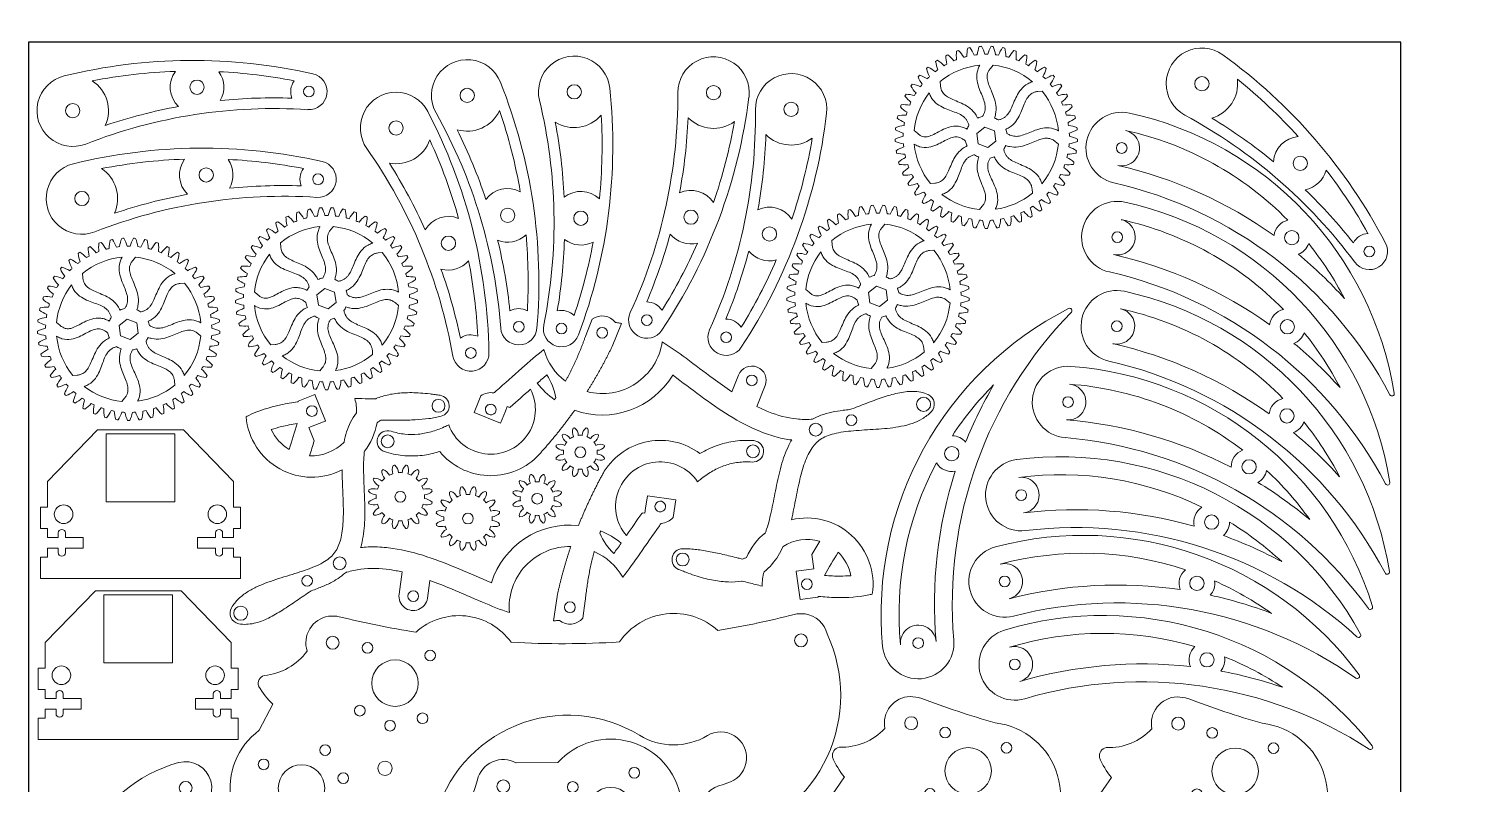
# Model space of a CAD drawing. Header units: inches. Extents: x -3 to 400, y -29 to 388.
# Drawn here: x 0 to 400.1, y 176.4 to 387.8 of the extents above; entities that cross this region are included whole.
import ezdxf

# ---------------------------------------------------------------- set-up
doc = ezdxf.new("R2010")
doc.units = ezdxf.units.IN
doc.header["$MEASUREMENT"] = 0

# ---------------------------------------------------------------- blocks, each defined once
blk = doc.blocks.new('central_locomotion_plate')
at = {"color": 7, "linetype": 'Continuous', "lineweight": 15}
for p, q in [((228.68, 144.38), (229.62, 142.26)), ((281.8, 24.57), (282.74, 22.44))]:
    blk.add_line(p, q, dxfattribs=at)
for centre, radius in [((222.37, 140.32), 1.8), ((196.07, 112.82), 2), ((227.01, 103.73), 3), ((187.46, 101.78), 1.8), ((239.26, 76.12), 3), ((251.5, 48.5), 3), ((223.5, 20.5), 1.8), ((275.5, 20.5), 1.8)]:
    blk.add_circle(centre, radius, dxfattribs=at)
for centre, radius, start, end in [((222.37, 140.32), 24, 143.9975, 209.2759), ((204.54, 152.63), 2.39, 41.37, 131.37), ((221.04, 162.28), 16.78, 208.7425, 257.3671), ((222.37, 140.32), 20, 162.0553, 263.9975), ((205.25, 145.86), 2, 46.1104, 162.0553), ((221.04, 162.28), 20.78, 226.1104, 253.5417), ((222.37, 140.32), 7.5, 32.8223, 131.8243), ((222.37, 140.32), 7.5, 164.263, 226.8698), ((222.37, 140.32), 7.5, 9.8367, 15.0024), ((487.87, 186.35), 261.96, 189.8367, 194.6414), ((204.6, 121.34), 18.5, 359.8823, 46.8698), ((176.65, 131.83), 25, 321.2181, 352.5449), ((176.65, 131.83), 29, 321.3327, 344.6896), ((222.37, 140.32), 24, 222.2948, 252.8196), ((227.01, 103.73), 18, 102.5493, 111.9504), ((227.01, 103.73), 18, 329.4515, 65.6965), ((196.07, 112.82), 3.34, 88.8083, 182.4415), ((227.01, 103.73), 18, 130.6514, 181.1473), ((227.01, 103.73), 14, 99.9155, 175.2771), ((213.72, 115.88), 11, 266.6292, 8.6133), ((176.65, 131.83), 25, 295.6279, 310.0318), ((196.07, 112.82), 3.34, 255.9601, 15.2898), ((244.17, 109.17), 11, 146.5348, 248.6133), ((227.01, 103.73), 14, 339.9155, 55.2325), ((187.46, 101.78), 7.5, 90, 279.4517), ((176.65, 131.83), 29, 302.8253, 309.9172), ((187.46, 101.78), 7.5, 48.7796, 49.1287), ((204.6, 121.34), 18.5, 228.7796, 283.8143), ((204.6, 121.34), 18.5, 297.2146, 297.2807), ((223.14, 86.15), 11, 26.5348, 128.6133), ((195, 56.49), 38.41, 308.373, 99.4517), ((227.01, 103.73), 14, 219.9155, 295.2325), ((487.87, 186.35), 261.96, 200.5066, 207.3181), ((251.5, 48.5), 18, 342.1282, 78.3733), ((251.5, 48.5), 14, 112.5923, 187.9092), ((235.87, 57.43), 11, 279.2115, 21.29), ((267.05, 57.57), 11, 159.2115, 261.29), ((251.5, 48.5), 14, 352.5923, 67.9092), ((251.58, 30.5), 11, 39.2115, 141.1956), ((487.87, 186.35), 261.96, 213.1834, 217.9881), ((251.5, 48.5), 14, 232.5477, 307.9092), ((249.5, 20.07), 18.5, 110.544, 110.6102), ((249.5, 20.07), 18.5, 124.0104, 179.0451), ((251.5, 48.5), 18, 226.6775, 277.1734), ((275.5, 20.5), 20, 143.8272, 245.7695), ((251.5, 48.5), 18, 295.8743, 305.2754), ((249.5, 20.07), 18.5, 0.9549, 47.9425), ((275.5, 20.5), 24, 155.0051, 185.53), ((223.5, 20.5), 7.5, 128.373, 317.8247), ((275.5, 20.5), 7.5, 32.8223, 37.9881), ((238.5, -7.69), 29, 63.1351, 104.9994), ((223.5, 20.5), 7.5, 358.696, 359.0451), ((275.5, 20.5), 7.5, 180.9549, 243.5618), ((275.5, 20.5), 7.5, 276.0005, 15.0024), ((238.5, -7.69), 25, 55.2798, 112.1968), ((275.5, 20.5), 24, 198.5488, 263.8272), ((290.88, 4.77), 20.78, 154.283, 181.7144), ((290.88, 4.77), 16.78, 150.4576, 199.0822), ((268.11, 4.09), 2, 245.7695, 1.7144), ((272.65, -0.99), 2.39, 276.4547, 6.4547)]:
    blk.add_arc(centre, radius, start, end, dxfattribs=at)
blk = doc.blocks.new('panel_A')
at = {"color": 7, "linetype": 'Continuous', "lineweight": 15}
for p, q in [((191.71, 149.3), (199.9, 148.73)), ((228.68, 144.38), (229.62, 142.26)), ((175.24, 113.07), (179.98, 102.37)), ((268.69, 42.9), (274.88, 33.84)), ((281.8, 24.57), (282.74, 22.44))]:
    blk.add_line(p, q, dxfattribs=at)
for centre, radius in [((183.46, 144.38), 1.5), ((222.37, 140.32), 1.8), ((181.65, 132.01), 6.5), ((169.29, 133.82), 1.5), ((224.96, 130.81), 1.5), ((194.02, 130.21), 1.5), ((208.02, 125.73), 1.5), ((219.03, 119.8), 6.5), ((179.85, 119.64), 1.5), ((188.86, 122.42), 1.5), ((207.55, 116.31), 1.5), ((196.07, 112.82), 2), ((230.04, 113.88), 1.5), ((213.1, 108.8), 1.5), ((187.46, 101.78), 1.8), ((223.5, 20.5), 1.8), ((275.5, 20.5), 1.8)]:
    blk.add_circle(centre, radius, dxfattribs=at)
for centre, radius, start, end in [((222.37, 140.32), 24, 143.9975, 159.4847), ((204.54, 152.63), 2.39, 41.37, 131.37), ((221.04, 162.28), 16.78, 208.7425, 257.3671), ((181.65, 132.01), 20, 59.816, 251.2931), ((222.37, 140.32), 7.5, 32.8223, 131.8243), ((222.37, 140.32), 7.5, 9.8367, 15.0024), ((487.87, 186.35), 261.96, 189.8367, 194.6414), ((227.01, 103.73), 18, 329.4515, 65.6965), ((187.46, 101.78), 7.5, 175.4958, 279.4517), ((195, 56.49), 38.41, 352.2317, 99.4517), ((487.87, 186.35), 261.96, 200.5066, 207.1355), ((251.28, 48.82), 18.39, 341.2234, 79.1244), ((251.28, 48.82), 18.39, 172.2317, 234.5657), ((236.42, 27.94), 7.24, 226.1445, 54.5657), ((487.87, 186.35), 261.96, 215.6042, 217.9881), ((223.5, 20.5), 7.33, 38.995, 218.995), ((249.5, 41.55), 26.12, 218.995, 226.1445), ((275.5, 20.5), 7.5, 32.8223, 37.9881), ((275.5, 20.5), 7.5, 307.6707, 15.0024), ((249.5, 41.55), 40.79, 218.995, 318.5744)]:
    blk.add_arc(centre, radius, start, end, dxfattribs=at)
blk = doc.blocks.new('PANEL_')
at = {"color": 7, "linetype": 'Continuous', "lineweight": 15}
for p, q in [((33.86, -18.69), (29.29, -20.71)), ((29.29, -20.71), (32.54, -28.01)), ((35.79, -26.58), (32.54, -28.01)), ((37.1, -26), (35.8, -26.58)), ((37.1, -26), (37.4, -26.68)), ((71.17, -25.11), (66.65, -27.12)), ((76.15, -31.66), (69.84, -34.45)), ((84.97, -66.93), (89.57, -64.89)), ((87.09, -74.74), (92.82, -72.2)), ((62.74, -115.44), (58.05, -121.84)), ((66.81, -118.34), (62.84, -115.45)), ((69.15, -115.12), (66.81, -118.34)), ((62.1, -124.81), (58.06, -121.86))]:
    blk.add_line(p, q, dxfattribs=at)
for centre, radius in [((6.33, -9.61), 1.8), ((70.5, -29.78), 1.5), ((91.19, -68.55), 1.5), ((42.37, -90.89), 1.8), ((94.37, -90.89), 1.8), ((103.35, -95.97), 1.5), ((120.91, -106.9), 1.97), ((62.43, -120.1), 1.5)]:
    blk.add_circle(centre, radius, dxfattribs=at)
for centre, radius, start, end in [((6.33, -9.61), 3, 27.7557, 207.7557), ((33.19, -23.36), 12.5, 155.7448, 342.7795), ((33.19, -23.36), 4.72, 35.0153, 81.8894), ((33.19, -23.36), 18.5, 175.2264, 270), ((33.19, -23.36), 1.5, 76.9534, 40.0652), ((13.87, -54.89), 38.41, 57.8014, 59.2172), ((70.5, -29.78), 17, 151.7514, 188.5377), ((70.5, -29.78), 23, 173.4843, 190.2044), ((33.19, -23.36), 18.5, 325.98, 347.4136), ((70.5, -29.78), 4.72, 353.3281, 81.907), ((70.5, -29.78), 23, 206.114, 284.7683), ((70.5, -29.78), 17, 211.2821, 307.2073), ((91.19, -68.55), 4, 293.9124, 113.9124), ((42.37, -90.89), 3, 46.6242, 203.0481), ((62.43, -120.1), 18.5, 84.6401, 111.9138), ((62.43, -120.1), 12.5, 29.1653, 78.1136), ((62.43, -120.1), 18.5, 307.0518, 59.3266), ((120.91, -106.9), 3, 271.6417, 21.3973), ((62.43, -120.1), 12.5, 119.6402, 138.2309), ((62.43, -120.1), 4.67, 84.993, 86.2607), ((62.43, -120.1), 12.5, 326.5923, 1.3905), ((62.43, -120.1), 4.72, 201.6169, 201.907), ((62.43, -120.1), 4.72, 265.9178, 269.0912)]:
    blk.add_arc(centre, radius, start, end, dxfattribs=at)
for points, knots in [([(14.76, -21.82), (14.52, -21.69), (12.87, -20.82), (9.96, -18.92), (7.02, -16.03), (5, -13.31), (4.09, -11.78), (3.68, -11)], [0.950472, 0.950472, 0.950472, 0.950472, 0.953125, 0.96875, 0.984375, 0.9921875, 1, 1, 1, 1]), ([(21.8, -18.22), (21.34, -18.08), (19.62, -17.49), (16.84, -16.25), (13.73, -14.2), (11.53, -12.04), (10, -9.99), (9.3, -8.81), (8.99, -8.21)], [0.93205057, 0.93205057, 0.93205057, 0.93205057, 0.9375, 0.953125, 0.96875, 0.984375, 0.9921875, 1, 1, 1, 1]), ([(55.53, -21.74), (52.91, -21.46), (47.07, -21.1), (40.79, -20.88), (37.34, -20.67), (37.06, -20.65)], [0.81695333, 0.81695333, 0.81695333, 0.81695333, 0.84375, 0.875, 0.87783165, 0.87783165, 0.87783165, 0.87783165]), ([(45.13, -27.06), (42.65, -26.95), (40.06, -26.84), (37.45, -26.69), (37.4, -26.68)], [0.85058334, 0.85058334, 0.85058334, 0.85058334, 0.875, 0.87548776, 0.87548776, 0.87548776, 0.87548776]), ([(76.15, -31.66), (75.94, -31.36), (75.63, -30.91), (75.3, -30.48), (75.19, -30.33)], [0.730244352, 0.730244352, 0.730244352, 0.730244352, 0.734375, 0.736434833, 0.736434833, 0.736434833, 0.736434833]), ([(84.97, -66.93), (84.53, -64.86), (83.59, -59.66), (82.43, -51.58), (81.39, -45.89), (80.78, -43.32)], [0.60352439, 0.60352439, 0.60352439, 0.60352439, 0.625, 0.65625, 0.68399629, 0.68399629, 0.68399629, 0.68399629]), ([(87.52, -88.26), (86.65, -87.17), (84.93, -84.66), (82.07, -79.06), (79.6, -71.23), (77.8, -61.54), (76.88, -55.17), (76.38, -52.1), (76.37, -52.02)], [0.5336897, 0.5336897, 0.5336897, 0.5336897, 0.546875, 0.5625, 0.59375, 0.625, 0.65625, 0.6570793, 0.6570793, 0.6570793, 0.6570793]), ([(95.73, -88.13), (95.64, -88.05), (94.49, -87.1), (91.6, -84.15), (88.96, -79.66), (87.49, -75.88), (87.09, -74.74)], [0.51418535, 0.51418535, 0.51418535, 0.51418535, 0.515625, 0.53125, 0.5625, 0.57544343, 0.57544343, 0.57544343, 0.57544343]), ([(44.43, -88.71), (44.85, -89.1), (45.64, -89.91), (47.2, -91.71), (49.11, -94.25), (51.4, -97.68), (53.17, -100.49), (54.17, -102.1), (54.37, -102.44)], [0, 0, 0, 0, 0.0078125, 0.015625, 0.03125, 0.046875, 0.0625, 0.06656009, 0.06656009, 0.06656009, 0.06656009]), ([(87.52, -88.26), (86.99, -88.41), (84.51, -89.19), (80.3, -91.3), (75.01, -94.8), (69.9, -98.38), (66.33, -100.6), (64.47, -101.53), (64.16, -101.68)], [0.4207779, 0.4207779, 0.4207779, 0.4207779, 0.4375, 0.5, 0.5625, 0.625, 0.6875, 0.7003738, 0.7003738, 0.7003738, 0.7003738]), ([(105.12, -93.54), (104.63, -93.15), (103.28, -92.09), (101.01, -90.49), (98.4, -89.04), (96.57, -88.36), (95.73, -88.13)], [0.2317151, 0.2317151, 0.2317151, 0.2317151, 0.25, 0.28125, 0.3125, 0.3379029, 0.3379029, 0.3379029, 0.3379029]), ([(50.02, -106.81), (49.99, -106.78), (48.98, -106.09), (47.08, -104.45), (44.89, -101.77), (43.21, -99.21), (41.98, -97.08), (40.98, -95.1), (40.2, -93.41), (39.8, -92.51), (39.61, -92.06)], [0.8740558, 0.8740558, 0.8740558, 0.8740558, 0.875, 0.90625, 0.9375, 0.953125, 0.96875, 0.984375, 0.9921875, 1, 1, 1, 1]), ([(120.99, -109.9), (120.45, -109.91), (119.36, -109.86), (117.28, -109.47), (114.84, -108.55), (112.13, -106.99), (108.7, -104.52), (104.64, -100.98), (100.74, -97.64), (97.78, -95.56), (95.68, -94.41), (93.79, -93.76), (91.42, -93.51), (88.05, -94.16), (83.41, -96.45), (78.45, -99.71), (74.56, -102.44), (72.33, -103.89), (71.87, -104.19)], [0, 0, 0, 0, 0.015625, 0.03125, 0.0625, 0.09375, 0.125, 0.1875, 0.25, 0.28125, 0.3125, 0.34375, 0.375, 0.4375, 0.5, 0.5625, 0.625, 0.6414439, 0.6414439, 0.6414439, 0.6414439]), ([(123.7, -105.8), (123.44, -105.13), (122.74, -103.84), (121.36, -102.21), (119.2, -100.34), (116.07, -98.44), (111.84, -96.46), (108.1, -94.87), (105.87, -93.88), (105.12, -93.54)], [0.39866859, 0.39866859, 0.39866859, 0.39866859, 0.40625, 0.4140625, 0.421875, 0.4375, 0.453125, 0.46875, 0.47665121, 0.47665121, 0.47665121, 0.47665121]), ([(55.53, -102.94), (55.41, -102.9), (55.03, -102.76), (54.64, -102.58), (54.37, -102.44)], [0.83730624, 0.83730624, 0.83730624, 0.83730624, 0.84375, 0.85762536, 0.85762536, 0.85762536, 0.85762536]), ([(50.02, -106.81), (50.36, -107.36), (51.37, -109), (52.41, -110.67), (53.11, -111.78)], [0.07143261, 0.07143261, 0.07143261, 0.07143261, 0.078125, 0.09074428, 0.09074428, 0.09074428, 0.09074428]), ([(65.01, -107.87), (64.09, -108.24), (61.29, -109.19), (58.28, -109.5), (56.25, -109.24)], [0.719838, 0.719838, 0.719838, 0.719838, 0.75, 0.81071711, 0.81071711, 0.81071711, 0.81071711]), ([(67.63, -121.76), (68.12, -122.33), (69.12, -123.44), (70.86, -125.22), (72.12, -126.36), (72.87, -126.99)], [0.14463033, 0.14463033, 0.14463033, 0.14463033, 0.15244283, 0.16025533, 0.17124494, 0.17124494, 0.17124494, 0.17124494]), ([(62.36, -124.82), (63.39, -126.06), (66.67, -129.72), (70.5, -132.98), (73.4, -134.76), (73.58, -134.87)], [0.14105803, 0.14105803, 0.14105803, 0.14105803, 0.15625, 0.1875, 0.1895221, 0.1895221, 0.1895221, 0.1895221])]:
    blk.add_open_spline(points, degree=3, knots=knots, dxfattribs=at)
for points, degree in [([(35.8, -26.58), (35.79, -26.58), (35.79, -26.58), (35.79, -26.58)], 3), ([(51.25, -27.39), (50.07, -27.3), (48.87, -27.24), (47.65, -27.17)], 3), ([(66.65, -27.12), (60.33, -30.28), (53.69, -32.31)], 2), ([(48.53, -33.71), (48.2, -33.78), (47.87, -33.86)], 2), ([(69.84, -34.45), (62.99, -36.94), (55.97, -38.61)], 2), ([(49.85, -39.91), (41.63, -41.43), (33.19, -41.86)], 2), ([(73.35, -114.01), (71.95, -114.38), (70.55, -114.75), (69.15, -115.12)], 3), ([(74.93, -119.8), (72.49, -120.44), (70.06, -121.09), (67.63, -121.76)], 3)]:
    blk.add_open_spline(points, degree=degree, dxfattribs=at)
blk = doc.blocks.new('gearbox')
at = {"color": 7, "linetype": 'Continuous', "lineweight": 15}
for p, q in [((191.71, 149.3), (199.9, 148.73)), ((228.68, 144.38), (229.62, 142.26)), ((175.24, 113.07), (179.98, 102.37))]:
    blk.add_line(p, q, dxfattribs=at)
for centre, radius in [((183.46, 144.38), 1.5), ((222.37, 140.32), 1.8), ((181.65, 132.01), 6.5), ((169.29, 133.82), 1.5), ((224.96, 130.81), 1.5), ((194.02, 130.21), 1.5), ((208.02, 125.73), 1.5), ((219.03, 119.8), 6.5), ((179.85, 119.64), 1.5), ((188.86, 122.42), 1.5), ((207.55, 116.31), 1.5), ((196.07, 112.82), 2), ((230.04, 113.88), 1.5), ((213.1, 108.8), 1.5), ((187.46, 101.78), 1.8)]:
    blk.add_circle(centre, radius, dxfattribs=at)
for centre, radius, start, end in [((222.37, 140.32), 24, 143.9975, 159.4847), ((204.54, 152.63), 2.39, 41.37, 131.37), ((221.04, 162.28), 16.78, 208.7425, 257.3671), ((181.65, 132.01), 20, 59.816, 251.2931), ((222.37, 140.32), 7.5, 32.8223, 131.8243), ((222.37, 140.32), 7.5, 9.8367, 15.0024), ((487.87, 186.35), 261.96, 189.8367, 194.6414), ((215.7, 111.69), 20.54, 249.4392, 24.3021), ((187.46, 101.78), 7.5, 175.4958, 279.4517), ((195, 56.49), 38.41, 69.4392, 99.4517)]:
    blk.add_arc(centre, radius, start, end, dxfattribs=at)
blk = doc.blocks.new('large_gear')
at = {"color": 7, "linetype": 'Continuous', "lineweight": 15}
for p, q in [((1.13, 19.26), (1.91, 20.16)), ((-12.82, 14.42), (-12.9, 15.61)), ((14.42, 12.82), (15.61, 12.9)), ((-19.26, 1.13), (-20.16, 1.91)), ((-2.69, 1.04), (-0.45, 2.85)), ((-2.25, -1.81), (-2.69, 1.04)), ((-0.45, 2.85), (2.25, 1.81)), ((2.25, 1.81), (2.69, -1.04)), ((0.45, -2.85), (-2.25, -1.81)), ((2.69, -1.04), (0.45, -2.85)), ((19.26, -1.13), (20.16, -1.91)), ((-14.42, -12.82), (-15.61, -12.9)), ((12.82, -14.42), (12.9, -15.61)), ((-1.13, -19.26), (-1.91, -20.16))]:
    blk.add_line(p, q, dxfattribs=at)
for centre, radius, start, end in [((1.4, 22.98), 9.8, 173.4401, 187.4411), ((0, 0), 25.5, 107.6565, 109.0782), ((-14.87, 17.58), 9.8, 29.2936, 43.2946), ((4.33, 22.61), 9.8, 166.0932, 180.0942), ((0, 0), 25.5, 100.3096, 101.7312), ((-12.5, 19.34), 9.8, 21.9466, 35.9476), ((7.18, 21.87), 9.8, 158.7462, 172.7472), ((0, 0), 25.5, 92.9626, 94.3843), ((-9.92, 20.77), 9.8, 14.5997, 28.6007), ((9.92, 20.77), 9.8, 151.3993, 165.4003), ((0, 0), 25.5, 85.6157, 87.0374), ((-7.18, 21.87), 9.8, 7.2528, 21.2538), ((12.5, 19.34), 9.8, 144.0524, 158.0534), ((0, 0), 25.5, 78.2688, 79.6904), ((-4.33, 22.61), 9.8, 359.9058, 13.9068), ((14.87, 17.58), 9.8, 136.7054, 150.7064), ((0, 0), 25.5, 70.9218, 72.3435), ((-1.4, 22.98), 9.8, 352.5589, 6.5599), ((0, 0), 25.5, 122.3504, 123.7721), ((-4.47, 22.58), 9.8, 188.134, 202.135), ((-18.84, 13.23), 9.8, 43.9875, 57.9885), ((0, 0), 20.25, 95.1994, 129.5823), ((0, 0), 23.25, 118.3069, 120.4687), ((0, 0), 25.5, 115.0035, 116.4251), ((-1.55, 22.97), 9.8, 180.787, 194.788), ((-16.99, 15.53), 9.8, 36.6405, 50.6415), ((0, 0), 23.25, 110.9599, 113.1217), ((0, 0), 23.25, 103.613, 105.7748), ((0, 0), 23.25, 96.266, 98.4278), ((0, 0), 23.25, 88.9191, 91.0809), ((0, 0), 20.25, 50.1994, 84.5823), ((0, 0), 23.25, 81.5722, 83.734), ((0, 0), 23.25, 74.2252, 76.387), ((0, 0), 23.25, 66.8783, 69.0401), ((16.99, 15.53), 9.8, 129.3585, 143.3595), ((0, 0), 25.5, 63.5749, 64.9965), ((1.55, 22.97), 9.8, 345.212, 359.213), ((0, 0), 23.25, 59.5313, 61.6931), ((18.84, 13.23), 9.8, 122.0115, 136.0125), ((4.47, 22.58), 9.8, 337.865, 351.866), ((0, 0), 25.5, 56.2279, 57.6496), ((0, 0), 25.5, 137.0443, 138.4659), ((-10.06, 20.71), 9.8, 202.8279, 216.8289), ((-21.58, 8.02), 9.8, 58.6813, 72.6823), ((0, 0), 25.5, 129.6973, 131.119), ((-7.32, 21.83), 9.8, 195.4809, 209.4819), ((0, 0), 23.25, 133.0007, 135.1625), ((-20.38, 10.71), 9.8, 51.3344, 65.3354), ((0, 0), 23.25, 125.6538, 127.8156), ((0, 0), 23.25, 52.1844, 54.3462), ((20.38, 10.71), 9.8, 114.6646, 128.6656), ((7.32, 21.83), 9.8, 330.5181, 344.5191), ((0, 0), 23.25, 44.8375, 46.9993), ((0, 0), 25.5, 48.881, 50.3027), ((21.58, 8.02), 9.8, 107.3177, 121.3187), ((10.06, 20.71), 9.8, 323.1711, 337.1721), ((0, 0), 25.5, 41.5341, 42.9557), ((0, 0), 25.5, 151.7381, 153.1598), ((-22.91, 2.28), 9.8, 73.3752, 87.3762), ((0, 0), 25.5, 144.3912, 145.8129), ((-12.62, 19.25), 9.8, 210.1748, 224.1758), ((-22.43, 5.2), 9.8, 66.0283, 80.0293), ((0, 0), 20.25, 142.1635, 174.5823), ((0, 0), 23.25, 147.6946, 149.8564), ((0, 0), 23.25, 140.3477, 142.5095), ((0, 0), 20.25, 5.1994, 39.5823), ((0, 0), 23.25, 37.4905, 39.6523), ((22.43, 5.2), 9.8, 99.9707, 113.9717), ((12.62, 19.25), 9.8, 315.8242, 329.8252), ((0, 0), 23.25, 30.1436, 32.3054), ((22.91, 2.28), 9.8, 92.6238, 106.6248), ((0, 0), 25.5, 34.1871, 35.6088), ((0, 0), 25.5, 26.8402, 28.2619), ((0, 0), 25.5, 159.0851, 160.5068), ((-17.09, 15.42), 9.8, 224.8687, 238.8697), ((-23.01, -0.66), 9.8, 80.7222, 94.7232), ((-14.98, 17.48), 9.8, 217.5217, 231.5227), ((0, 0), 23.25, 155.0415, 157.2034), ((14.98, 17.48), 9.8, 308.4773, 322.4783), ((0, 0), 23.25, 22.7966, 24.9585), ((23.01, -0.66), 9.8, 85.2768, 99.2778), ((17.09, 15.42), 9.8, 301.1303, 315.1313), ((0, 0), 25.5, 19.4932, 20.9149), ((0, 0), 25.5, 166.432, 167.8537), ((-18.92, 13.11), 9.8, 232.2156, 246.2166), ((-22.74, -3.6), 9.8, 88.0691, 102.0701), ((0, 0), 23.25, 169.7354, 171.8972), ((0, 0), 23.25, 162.3885, 164.5503), ((0, 0), 5.89, 100.6167, 114.2201), ((0, 0), 5.89, 55.6167, 67.255), ((0, 0), 23.25, 15.4497, 17.6115), ((22.74, -3.6), 9.8, 77.9299, 91.9309), ((18.92, 13.11), 9.8, 293.7834, 307.7844), ((0, 0), 23.25, 8.1028, 10.2646), ((0, 0), 25.5, 12.1463, 13.568), ((-21.08, -9.25), 9.8, 102.763, 116.764), ((0, 0), 25.5, 173.779, 175.2006), ((-20.45, 10.58), 9.8, 239.5626, 253.5636), ((-22.09, -6.48), 9.8, 95.416, 109.417), ((0, 0), 23.25, 177.0824, 179.2442), ((0, 0), 5.89, 145.6646, 156.8934), ((0, 0), 5.89, 10.6167, 22.255), ((22.09, -6.48), 9.8, 70.583, 84.584), ((20.45, 10.58), 9.8, 286.4364, 300.4374), ((0, 0), 23.25, 0.7558, 2.9176), ((21.08, -9.25), 9.8, 63.236, 77.237), ((0, 0), 25.5, 4.7994, 6.221), ((0, 0), 25.5, 181.1259, 182.5476), ((-21.63, 7.88), 9.8, 246.9095, 260.9105), ((-19.73, -11.87), 9.8, 110.1099, 124.1109), ((0, 0), 25.5, 188.4728, 189.8945), ((0, 0), 23.25, 184.4293, 186.5911), ((0, 0), 20.25, 185.4812, 219.5823), ((0, 0), 5.89, 190.476, 204.2201), ((0, 0), 5.89, 325.6167, 337.255), ((0, 0), 20.25, 320.1994, 354.5823), ((0, 0), 23.25, 353.4089, 355.5707), ((19.73, -11.87), 9.8, 55.8891, 69.8901), ((21.63, 7.88), 9.8, 279.0895, 293.0905), ((0, 0), 25.5, 350.1055, 351.5272), ((0, 0), 25.5, 357.4524, 358.8741), ((-22.46, 5.05), 9.8, 254.2564, 268.2574), ((-18.05, -14.3), 9.8, 117.4569, 131.4579), ((0, 0), 25.5, 195.8198, 197.2414), ((-22.92, 2.14), 9.8, 261.6034, 275.6044), ((0, 0), 23.25, 191.7762, 193.938), ((0, 0), 23.25, 199.1232, 201.285), ((0, 0), 5.89, 235.6646, 249.2201), ((0, 0), 5.89, 280.6646, 292.255), ((0, 0), 23.25, 338.715, 340.8768), ((22.92, 2.14), 9.8, 264.3956, 278.3966), ((0, 0), 23.25, 346.062, 348.2238), ((18.05, -14.3), 9.8, 48.5421, 62.5431), ((22.46, 5.05), 9.8, 271.7426, 285.7436), ((0, 0), 25.5, 342.7586, 344.1802), ((-16.07, -16.49), 9.8, 124.8038, 138.8048), ((0, 0), 25.5, 203.1667, 204.5884), ((-23.01, -0.81), 9.8, 268.9503, 282.9513), ((-13.83, -18.41), 9.8, 132.1507, 146.1517), ((0, 0), 23.25, 206.4701, 208.6319), ((0, 0), 23.25, 331.3681, 333.5299), ((13.83, -18.41), 9.8, 33.8483, 47.8493), ((23.01, -0.81), 9.8, 257.0487, 271.0497), ((16.07, -16.49), 9.8, 41.1952, 55.1962), ((0, 0), 25.5, 335.4116, 336.8333), ((0, 0), 25.5, 210.5137, 211.9353), ((-22.72, -3.75), 9.8, 276.2973, 290.2982), ((-11.36, -20.02), 9.8, 139.4977, 153.4987), ((0, 0), 25.5, 217.8606, 219.2823), ((-22.05, -6.62), 9.8, 283.6442, 297.6452), ((0, 0), 23.25, 213.8171, 215.9789), ((-8.71, -21.31), 9.8, 146.8446, 160.8456), ((0, 0), 23.25, 221.164, 223.3258), ((0, 0), 20.25, 232.1635, 264.5823), ((0, 0), 20.25, 277.1635, 309.5823), ((0, 0), 23.25, 316.6742, 318.836), ((8.71, -21.31), 9.8, 19.1544, 33.1554), ((22.05, -6.62), 9.8, 242.3548, 256.3558), ((0, 0), 23.25, 324.0211, 326.1829), ((11.36, -20.02), 9.8, 26.5013, 40.5023), ((22.72, -3.75), 9.8, 249.7018, 263.7027), ((0, 0), 25.5, 320.7177, 322.1394), ((0, 0), 25.5, 328.0647, 329.4863), ((0, 0), 25.5, 225.2075, 226.6292), ((-21.02, -9.39), 9.8, 290.9911, 304.9921), ((-5.91, -22.25), 9.8, 154.1915, 168.1925), ((0, 0), 23.25, 228.5109, 230.6727), ((-19.65, -12), 9.8, 298.3381, 312.3391), ((0, 0), 23.25, 235.8579, 238.0197), ((-3.02, -22.82), 9.8, 161.5385, 175.5395), ((0, 0), 23.25, 301.9803, 304.1421), ((3.02, -22.82), 9.8, 4.4605, 18.4615), ((19.65, -12), 9.8, 227.6609, 241.6619), ((0, 0), 23.25, 309.3273, 311.4891), ((5.91, -22.25), 9.8, 11.8075, 25.8085), ((21.02, -9.39), 9.8, 235.0079, 249.0089), ((0, 0), 25.5, 313.3708, 314.7925), ((0, 0), 25.5, 232.5545, 233.9761), ((0, 0), 25.5, 239.9014, 241.3231), ((-17.95, -14.41), 9.8, 305.685, 319.686), ((0, 0), 23.25, 243.2048, 245.3666), ((-0.07, -23.02), 9.8, 168.8854, 182.8864), ((0, 0), 25.5, 247.2484, 248.67), ((-15.96, -16.59), 9.8, 313.0319, 327.0329), ((0, 0), 23.25, 250.5518, 252.7136), ((2.87, -22.84), 9.8, 176.2324, 190.2334), ((-13.71, -18.49), 9.8, 320.3789, 334.3799), ((0, 0), 23.25, 257.8987, 260.0605), ((5.77, -22.29), 9.8, 183.5793, 197.5803), ((-11.23, -20.1), 9.8, 327.7258, 341.7268), ((0, 0), 23.25, 265.2456, 267.4074), ((8.57, -21.37), 9.8, 190.9262, 204.9272), ((-8.57, -21.37), 9.8, 335.0728, 349.0738), ((0, 0), 23.25, 272.5926, 274.7544), ((11.23, -20.1), 9.8, 198.2732, 212.2742), ((-5.77, -22.29), 9.8, 342.4197, 356.4207), ((0, 0), 23.25, 279.9395, 282.1013), ((13.71, -18.49), 9.8, 205.6201, 219.6211), ((-2.87, -22.84), 9.8, 349.7666, 3.7676), ((0, 0), 23.25, 287.2864, 289.4482), ((15.96, -16.59), 9.8, 212.9671, 226.9681), ((0, 0), 25.5, 291.33, 292.7516), ((0, 0), 23.25, 294.6334, 296.7952), ((0.07, -23.02), 9.8, 357.1136, 11.1146), ((17.95, -14.41), 9.8, 220.314, 234.315), ((0, 0), 25.5, 298.6769, 300.0986), ((0, 0), 25.5, 306.0239, 307.4455), ((0, 0), 25.5, 254.5953, 256.017), ((0, 0), 25.5, 261.9422, 263.3639), ((0, 0), 25.5, 269.2892, 270.7108), ((0, 0), 25.5, 276.6361, 278.0578), ((0, 0), 25.5, 283.983, 285.4047)]:
    blk.add_arc(centre, radius, start, end, dxfattribs=at)
for points, knots in [([(-1.84, 20.17), (-1.84, 20.16), (-1.87, 20.1), (-2.1, 19.66), (-2.61, 18.37), (-2.74, 16.31), (-2.18, 14.11), (-1.37, 12.16), (-0.64, 10.38), (-0.3, 9.04), (-0.26, 8.05), (-0.36, 7.32), (-0.57, 6.69), (-0.84, 6.18), (-1, 5.91), (-1.08, 5.79)], [0.0585654, 0.0585654, 0.0585654, 0.0585654, 0.0596772, 0.0674897, 0.125, 0.25, 0.375, 0.5, 0.625, 0.75, 0.8125, 0.875, 0.9375, 0.96875, 0.9951864, 0.9951864, 0.9951864, 0.9951864]), ([(1.13, 19.26), (1.03, 19.13), (0.84, 18.85), (0.55, 18.36), (0.33, 17.77), (0.22, 17.11), (0.24, 16.2), (0.57, 14.93), (1.32, 13.18), (2.17, 11.23), (2.8, 9.02), (2.78, 6.99), (2.41, 5.77), (2.28, 5.43)], [0, 0, 0, 0, 0.03125, 0.0625, 0.125, 0.1875, 0.25, 0.375, 0.5, 0.625, 0.75, 0.875, 0.9234079, 0.9234079, 0.9234079, 0.9234079]), ([(-15.99, 12.42), (-15.97, 12.37), (-15.81, 11.91), (-15.2, 10.66), (-13.76, 9.18), (-11.76, 8.12), (-9.77, 7.4), (-7.96, 6.75), (-6.73, 6.09), (-5.98, 5.46), (-5.51, 4.89), (-5.19, 4.31), (-4.98, 3.77), (-4.9, 3.46), (-4.86, 3.32)], [0.0598223, 0.0598223, 0.0598223, 0.0598223, 0.0674897, 0.125, 0.25, 0.375, 0.5, 0.625, 0.75, 0.8125, 0.875, 0.9375, 0.96875, 0.9953947, 0.9953947, 0.9953947, 0.9953947]), ([(-12.82, 14.42), (-12.8, 14.26), (-12.75, 13.92), (-12.6, 13.37), (-12.36, 12.79), (-11.98, 12.24), (-11.33, 11.6), (-10.21, 10.91), (-8.46, 10.18), (-6.49, 9.37), (-4.5, 8.22), (-3.12, 6.77), (-2.55, 5.67), (-2.42, 5.37)], [0, 0, 0, 0, 0.03125, 0.0625, 0.125, 0.1875, 0.25, 0.375, 0.5, 0.625, 0.75, 0.875, 0.9190257, 0.9190257, 0.9190257, 0.9190257]), ([(12.96, 15.56), (12.95, 15.55), (12.89, 15.54), (12.41, 15.39), (11.14, 14.84), (9.59, 13.47), (8.44, 11.52), (7.63, 9.57), (6.89, 7.79), (6.18, 6.6), (5.51, 5.88), (4.92, 5.43), (4.32, 5.14), (3.78, 4.96), (3.47, 4.89), (3.32, 4.86)], [0.0585654, 0.0585654, 0.0585654, 0.0585654, 0.0596772, 0.0674897, 0.125, 0.25, 0.375, 0.5, 0.625, 0.75, 0.8125, 0.875, 0.9375, 0.96875, 0.9951864, 0.9951864, 0.9951864, 0.9951864]), ([(14.42, 12.82), (14.26, 12.8), (13.92, 12.74), (13.37, 12.59), (12.8, 12.33), (12.26, 11.94), (11.63, 11.29), (10.96, 10.16), (10.25, 8.39), (9.47, 6.41), (8.36, 4.4), (6.9, 2.98), (5.78, 2.38), (5.45, 2.23)], [0, 0, 0, 0, 0.03125, 0.0625, 0.125, 0.1875, 0.25, 0.375, 0.5, 0.625, 0.75, 0.875, 0.9234079, 0.9234079, 0.9234079, 0.9234079]), ([(-20.16, -1.93), (-20.09, -1.97), (-19.6, -2.27), (-18.22, -2.88), (-16.01, -2.94), (-13.83, -2.13), (-11.97, -1.1), (-10.28, -0.22), (-9.05, 0.13), (-8.16, 0.13), (-7.46, -0.02), (-6.8, -0.33), (-6.23, -0.71), (-5.92, -0.96), (-5.79, -1.07)], [0.0532567, 0.0532567, 0.0532567, 0.0532567, 0.0625, 0.125, 0.25, 0.375, 0.5, 0.625, 0.75, 0.8125, 0.875, 0.9375, 0.96875, 0.9955113, 0.9955113, 0.9955113, 0.9955113]), ([(-19.26, 1.13), (-19.13, 1.01), (-18.84, 0.78), (-18.33, 0.46), (-17.77, 0.22), (-17.18, 0.12), (-16.36, 0.16), (-15.16, 0.57), (-13.46, 1.5), (-11.52, 2.53), (-9.59, 3.13), (-7.83, 3.14), (-6.56, 2.86), (-5.76, 2.5), (-5.41, 2.31)], [0, 0, 0, 0, 0.03125, 0.0625, 0.125, 0.1875, 0.25, 0.375, 0.5, 0.625, 0.75, 0.8125, 0.875, 0.9225327, 0.9225327, 0.9225327, 0.9225327]), ([(20.17, 1.84), (20.16, 1.84), (20.1, 1.87), (19.66, 2.1), (18.37, 2.61), (16.31, 2.74), (14.11, 2.18), (12.16, 1.37), (10.38, 0.64), (9.04, 0.3), (8.05, 0.26), (7.32, 0.36), (6.69, 0.57), (6.18, 0.84), (5.91, 1), (5.79, 1.08)], [0.0585654, 0.0585654, 0.0585654, 0.0585654, 0.0596772, 0.0674897, 0.125, 0.25, 0.375, 0.5, 0.625, 0.75, 0.8125, 0.875, 0.9375, 0.96875, 0.9951864, 0.9951864, 0.9951864, 0.9951864]), ([(-14.42, -12.82), (-14.26, -12.8), (-13.92, -12.75), (-13.37, -12.6), (-12.79, -12.36), (-12.24, -11.98), (-11.6, -11.33), (-10.91, -10.21), (-10.18, -8.46), (-9.37, -6.49), (-8.22, -4.5), (-6.77, -3.12), (-5.67, -2.55), (-5.37, -2.42)], [0, 0, 0, 0, 0.03125, 0.0625, 0.125, 0.1875, 0.25, 0.375, 0.5, 0.625, 0.75, 0.875, 0.9190257, 0.9190257, 0.9190257, 0.9190257]), ([(15.56, -12.96), (15.55, -12.95), (15.54, -12.89), (15.39, -12.41), (14.84, -11.14), (13.47, -9.59), (11.52, -8.44), (9.57, -7.63), (7.79, -6.89), (6.6, -6.18), (5.88, -5.51), (5.43, -4.92), (5.14, -4.32), (4.96, -3.78), (4.89, -3.47), (4.86, -3.32)], [0.0585654, 0.0585654, 0.0585654, 0.0585654, 0.0596772, 0.0674897, 0.125, 0.25, 0.375, 0.5, 0.625, 0.75, 0.8125, 0.875, 0.9375, 0.96875, 0.9951864, 0.9951864, 0.9951864, 0.9951864]), ([(19.26, -1.13), (19.13, -1.03), (18.85, -0.84), (18.36, -0.55), (17.77, -0.33), (17.11, -0.22), (16.2, -0.24), (14.93, -0.57), (13.18, -1.32), (11.23, -2.17), (9.02, -2.8), (6.99, -2.78), (5.77, -2.41), (5.43, -2.28)], [0, 0, 0, 0, 0.03125, 0.0625, 0.125, 0.1875, 0.25, 0.375, 0.5, 0.625, 0.75, 0.875, 0.9234079, 0.9234079, 0.9234079, 0.9234079]), ([(-12.42, -15.99), (-12.37, -15.97), (-11.91, -15.81), (-10.66, -15.2), (-9.18, -13.76), (-8.12, -11.76), (-7.4, -9.77), (-6.75, -7.96), (-6.09, -6.73), (-5.46, -5.98), (-4.89, -5.51), (-4.31, -5.19), (-3.77, -4.98), (-3.46, -4.9), (-3.32, -4.86)], [0.0598223, 0.0598223, 0.0598223, 0.0598223, 0.0674897, 0.125, 0.25, 0.375, 0.5, 0.625, 0.75, 0.8125, 0.875, 0.9375, 0.96875, 0.9953947, 0.9953947, 0.9953947, 0.9953947]), ([(-1.13, -19.26), (-1.03, -19.13), (-0.83, -18.86), (-0.54, -18.37), (-0.31, -17.79), (-0.19, -17.13), (-0.19, -16.22), (-0.5, -14.94), (-1.22, -13.18), (-2.04, -11.22), (-2.63, -8.99), (-2.58, -6.99), (-2.21, -5.81), (-2.09, -5.5)], [0, 0, 0, 0, 0.03125, 0.0625, 0.125, 0.1875, 0.25, 0.375, 0.5, 0.625, 0.75, 0.875, 0.9190257, 0.9190257, 0.9190257, 0.9190257]), ([(2.53, -20.09), (2.55, -20.04), (2.76, -19.6), (3.21, -18.29), (3.24, -16.22), (2.57, -14.06), (1.68, -12.14), (0.85, -10.4), (0.45, -9.07), (0.37, -8.09), (0.44, -7.36), (0.62, -6.72), (0.86, -6.19), (1.01, -5.91), (1.09, -5.79)], [0.0598223, 0.0598223, 0.0598223, 0.0598223, 0.0674897, 0.125, 0.25, 0.375, 0.5, 0.625, 0.75, 0.8125, 0.875, 0.9375, 0.96875, 0.9953947, 0.9953947, 0.9953947, 0.9953947]), ([(12.82, -14.42), (12.8, -14.26), (12.74, -13.92), (12.59, -13.37), (12.33, -12.8), (11.94, -12.26), (11.29, -11.63), (10.16, -10.96), (8.39, -10.25), (6.41, -9.47), (4.4, -8.36), (2.98, -6.9), (2.38, -5.78), (2.23, -5.45)], [0, 0, 0, 0, 0.03125, 0.0625, 0.125, 0.1875, 0.25, 0.375, 0.5, 0.625, 0.75, 0.875, 0.9234079, 0.9234079, 0.9234079, 0.9234079])]:
    blk.add_open_spline(points, degree=3, knots=knots, dxfattribs=at)
blk = doc.blocks.new('idler_gear')
at = {"color": 7, "linetype": 'Continuous', "lineweight": 15}
blk.add_circle((0, 0), 1.5, dxfattribs=at)
for centre, radius, start, end in [((0.93, 7.46), 3.2, 155.6352, 199.0098), ((0, 0), 9, 99.7875, 102.7125), ((-3.72, 6.53), 3.2, 3.4902, 46.8648), ((3.72, 6.53), 3.2, 133.1352, 176.5098), ((0, 0), 9, 77.2875, 80.2125), ((-0.93, 7.46), 3.2, 340.9902, 24.3648), ((0, 0), 9, 144.7875, 147.7125), ((-4.61, 5.94), 3.2, 200.6352, 244.0098), ((-7.25, 1.99), 3.2, 48.4902, 91.8648), ((0, 0), 9, 122.2875, 125.2125), ((-1.99, 7.25), 3.2, 178.1352, 221.5098), ((0, 0), 6.75, 130.5488, 139.4512), ((-5.94, 4.61), 3.2, 25.9902, 69.3648), ((0, 0), 6.75, 108.0488, 116.9512), ((0, 0), 6.75, 85.5488, 94.4512), ((0, 0), 6.75, 63.0488, 71.9512), ((5.94, 4.61), 3.2, 110.6352, 154.0098), ((1.99, 7.25), 3.2, 318.4902, 1.8648), ((0, 0), 6.75, 40.5488, 49.4512), ((0, 0), 9, 54.7875, 57.7125), ((7.25, 1.99), 3.2, 88.1352, 131.5098), ((4.61, 5.94), 3.2, 295.9902, 339.3648), ((0, 0), 9, 32.2875, 35.2125), ((0, 0), 9, 167.2875, 170.2125), ((-6.53, 3.72), 3.2, 223.1352, 266.5098), ((-7.46, -0.93), 3.2, 70.9902, 114.3648), ((0, 0), 6.75, 175.5488, 184.4512), ((0, 0), 6.75, 153.0488, 161.9512), ((0, 0), 6.75, 18.0488, 26.9512), ((7.46, -0.93), 3.2, 65.6352, 109.0098), ((6.53, 3.72), 3.2, 273.4902, 316.8648), ((0, 0), 6.75, 355.5488, 4.4512), ((0, 0), 9, 9.7875, 12.7125), ((-6.53, -3.72), 3.2, 93.4902, 136.8648), ((0, 0), 9, 189.7875, 192.7125), ((-7.46, 0.93), 3.2, 245.6352, 289.0098), ((-4.61, -5.94), 3.2, 115.9902, 159.3648), ((0, 0), 6.75, 198.0488, 206.9512), ((0, 0), 6.75, 333.0488, 341.9512), ((4.61, -5.94), 3.2, 20.6352, 64.0098), ((7.46, 0.93), 3.2, 250.9902, 294.3648), ((6.53, -3.72), 3.2, 43.1352, 86.5098), ((0, 0), 9, 347.2875, 350.2125), ((0, 0), 9, 212.2875, 215.2125), ((-7.25, -1.99), 3.2, 268.1352, 311.5098), ((-1.99, -7.25), 3.2, 138.4902, 181.8648), ((0, 0), 9, 234.7875, 237.7125), ((0, 0), 6.75, 220.5488, 229.4512), ((-5.94, -4.61), 3.2, 290.6352, 334.0098), ((0, 0), 6.75, 243.0488, 251.9512), ((0.93, -7.46), 3.2, 160.9902, 204.3648), ((-3.72, -6.53), 3.2, 313.1352, 356.5098), ((0, 0), 6.75, 265.5488, 274.4512), ((3.72, -6.53), 3.2, 183.4902, 226.8648), ((-0.93, -7.46), 3.2, 335.6352, 19.0098), ((0, 0), 6.75, 288.0488, 296.9512), ((5.94, -4.61), 3.2, 205.9902, 249.3648), ((0, 0), 6.75, 310.5488, 319.4512), ((1.99, -7.25), 3.2, 358.1352, 41.5098), ((0, 0), 9, 302.2875, 305.2125), ((7.25, -1.99), 3.2, 228.4902, 271.8648), ((0, 0), 9, 324.7875, 327.7125), ((0, 0), 9, 257.2875, 260.2125), ((0, 0), 9, 279.7875, 282.7125)]:
    blk.add_arc(centre, radius, start, end, dxfattribs=at)
blk = doc.blocks.new('central_gear')
at = {"color": 7, "linetype": 'Continuous', "lineweight": 15}
blk.add_circle((0, 0), 1.5, dxfattribs=at)
for centre, radius, start, end in [((0, 0), 7, 133.5787, 136.4213), ((-2.67, 4.96), 2.4, 183.2905, 241.9718), ((-4.96, 2.67), 2.4, 28.0282, 86.7095), ((0, 0), 4.75, 113.2011, 126.7989), ((0.17, 5.64), 2.4, 153.2905, 211.9718), ((0, 0), 7, 103.5787, 106.4213), ((-2.96, 4.8), 2.4, 358.0282, 56.7095), ((0, 0), 4.75, 83.2011, 96.7989), ((2.96, 4.8), 2.4, 123.2905, 181.9718), ((0, 0), 7, 73.5787, 76.4213), ((-0.17, 5.64), 2.4, 328.0282, 26.7095), ((0, 0), 4.75, 53.2011, 66.7989), ((4.96, 2.67), 2.4, 93.2905, 151.9718), ((2.67, 4.96), 2.4, 298.0282, 356.7095), ((0, 0), 7, 43.5787, 46.4213), ((0, 0), 7, 163.5787, 166.4213), ((-4.8, 2.96), 2.4, 213.2905, 271.9718), ((-5.64, -0.17), 2.4, 58.0282, 116.7095), ((0, 0), 4.75, 173.2011, 186.7989), ((0, 0), 4.75, 143.2011, 156.7989), ((0, 0), 4.75, 23.2011, 36.7989), ((5.64, -0.17), 2.4, 63.2905, 121.9718), ((4.8, 2.96), 2.4, 268.0282, 326.7095), ((0, 0), 4.75, 353.2011, 6.7989), ((0, 0), 7, 13.5787, 16.4213), ((-4.8, -2.96), 2.4, 88.0282, 146.7095), ((0, 0), 7, 193.5787, 196.4213), ((-5.64, 0.17), 2.4, 243.2905, 301.9718), ((-2.67, -4.96), 2.4, 118.0282, 176.7095), ((-4.96, -2.67), 2.4, 273.2905, 331.9718), ((0, 0), 4.75, 203.2011, 216.7989), ((0, 0), 4.75, 233.2011, 246.7989), ((0, 0), 4.75, 293.2011, 306.7989), ((4.96, -2.67), 2.4, 208.0282, 266.7095), ((0, 0), 4.75, 323.2011, 336.7989), ((2.67, -4.96), 2.4, 3.2905, 61.9718), ((5.64, 0.17), 2.4, 238.0282, 296.7095), ((4.8, -2.96), 2.4, 33.2905, 91.9718), ((0, 0), 7, 343.5787, 346.4213), ((0, 0), 7, 223.5787, 226.4213), ((0.17, -5.64), 2.4, 148.0282, 206.7095), ((0, 0), 7, 253.5787, 256.4213), ((-2.96, -4.8), 2.4, 303.2905, 1.9718), ((0, 0), 4.75, 263.2011, 276.7989), ((2.96, -4.8), 2.4, 178.0282, 236.7095), ((0, 0), 7, 283.5787, 286.4213), ((-0.17, -5.64), 2.4, 333.2905, 31.9718), ((0, 0), 7, 313.5787, 316.4213)]:
    blk.add_arc(centre, radius, start, end, dxfattribs=at)
blk = doc.blocks.new('locomotion_joint_4')
at = {"color": 7, "linetype": 'Continuous', "lineweight": 15}
for centre, radius in [((5.14, 48.64), 1.5), ((5.14, -5.16), 2)]:
    blk.add_circle(centre, radius, dxfattribs=at)
for centre, radius, start, end in [((5.14, 48.64), 10, 15.4345, 194.9747), ((-77.62, 25.78), 95.87, 306.9606, 15.4345), ((5.14, 48.64), 5, 194.9747, 15.4345), ((-77.62, 25.78), 90.87, 342.2676, 15.4345), ((-117.21, 15.91), 116.66, 325.6405, 14.9747), ((-117.21, 15.91), 121.66, 352.2471, 14.9747), ((5.14, -5.16), 5, 40.8928, 111.2326), ((-117.21, 15.91), 121.66, 339.7865, 348.2096), ((-77.62, 25.78), 90.87, 325.1593, 336.7296), ((5.14, -5.16), 5, 229.2241, 278.1044), ((-20.37, -50.3), 0.649, 145.6405, 306.9606)]:
    blk.add_arc(centre, radius, start, end, dxfattribs=at)
blk = doc.blocks.new('locomotion_joint_5')
at = {"color": 7, "linetype": 'Continuous', "lineweight": 15}
for centre, radius in [((0, 0), 1.5), ((66.3, 0), 2), ((31.1, -3.74), 2)]:
    blk.add_circle(centre, radius, dxfattribs=at)
for centre, radius, start, end in [((21.86, 148.16), 144.68, 261.6066, 286.6954), ((66.3, 0), 10, 279.1639, 106.6954), ((0, 0), 5.08, 81.6066, 252.5593), ((21.86, 148.16), 147.68, 275.7736, 283.988), ((66.3, 0), 10, 150.9304, 232.1598), ((0, 0), 5.08, 319.2694, 16.6923), ((21.86, 148.16), 147.68, 263.393, 271.1871), ((31.1, -3.74), 7.5, 145.4724, 210.6119), ((31.1, -3.74), 7.5, 319.2454, 41.4882), ((43.81, 139.44), 148.24, 254.3643, 262.5734), ((43.81, 139.44), 151.24, 252.5593, 279.1639), ((43.81, 139.44), 148.24, 267.2839, 276.3359)]:
    blk.add_arc(centre, radius, start, end, dxfattribs=at)
blk = doc.blocks.new('camera_mount_B')
at = {"color": 7, "linetype": 'Continuous', "lineweight": 15}
for p, q in [((-12, 17.43), (-26, 2.92)), ((12, 17.43), (-12, 17.43)), ((-9.59, 16.3), (-9.59, -2.7)), ((9.59, 16.3), (-9.59, 16.3)), ((9.59, -2.7), (9.59, 16.3)), ((26, 2.92), (12, 17.43)), ((-26, 2.92), (-26, -4.2)), ((26, -4.2), (26, 2.92)), ((-9.59, -2.7), (9.59, -2.7)), ((-26, -4.2), (-28, -4.2)), ((-28, -4.2), (-28, -10.2)), ((28, -4.2), (26, -4.2)), ((28, -10.2), (28, -4.2)), ((-28, -10.2), (-26, -10.2)), ((-26, -10.2), (-26, -12.7)), ((-23, -12.7), (-23, -11.45)), ((-21, -11.45), (-21, -12.7)), ((21, -12.7), (21, -11.45)), ((23, -11.45), (23, -12.7)), ((26, -12.7), (26, -10.2)), ((26, -10.2), (28, -10.2)), ((-26, -12.7), (-23, -12.7)), ((-23, -15.7), (-26, -15.7)), ((-26, -15.7), (-26, -18.2)), ((-23, -16.95), (-23, -15.7)), ((-21, -12.7), (-16, -12.7)), ((-16, -15.7), (-21, -15.7)), ((-21, -15.7), (-21, -16.95)), ((-16, -12.7), (-16, -15.7)), ((16, -15.7), (16, -12.7)), ((16, -12.7), (21, -12.7)), ((21, -15.7), (16, -15.7)), ((21, -16.95), (21, -15.7)), ((23, -12.7), (26, -12.7)), ((26, -15.7), (23, -15.7)), ((23, -15.7), (23, -16.95)), ((26, -18.2), (26, -15.7)), ((-26, -18.2), (-28, -18.2)), ((-28, -18.2), (-28, -24.2)), ((28, -18.2), (26, -18.2)), ((28, -24.2), (28, -18.2)), ((-28, -24.2), (28, -24.2))]:
    blk.add_line(p, q, dxfattribs=at)
for centre in [(-21.5, -6.2), (21.5, -6.2)]:
    blk.add_circle(centre, 2.6, dxfattribs=at)
for centre, start, end in [((-22, -11.45), 0, 180), ((22, -11.45), 0, 180), ((-22, -16.95), 180, 0), ((22, -16.95), 180, 0)]:
    blk.add_arc(centre, 1, start, end, dxfattribs=at)

msp = doc.modelspace()

# ---------------------------------------------------------------- linework, layer by layer
msp.add_lwpolyline([(0, 0), (384, 0), (384, 384), (0, 384)], close=True)

# ---------------------------------------------------------------- block references
for name, p, rotation in [('locomotion_joint_5', (375.16, 325.47), 134.9602387798331), ('locomotion_joint_5', (78.43, 370.2), -175.3643222709385), ('locomotion_joint_5', (137.18, 304.41), 102.588634229144), ('locomotion_joint_5', (149.12, 303.91), 86.92576279169333), ('locomotion_joint_5', (172.98, 306.28), 73.63695869467385), ('locomotion_joint_5', (195.18, 301.47), 74.07748744102165), ('locomotion_joint_5', (123.74, 297.08), 108.3907579764267), ('locomotion_joint_4', (346.5, 327.19), 62.21388474619962), ('locomotion_joint_5', (81, 345.68), -175.3298015395693), ('PANEL_', (89.24, 274.82), 44.28773680044878), ('locomotion_joint_4', (345.27, 302.26), 62.21388474619962), ('PANEL_', (214.19, 269.83), -122.1339183105724), ('locomotion_joint_4', (345.14, 277.34), 62.21388474620049), ('locomotion_joint_4', (262.48, 262.96), 169.9553540035696), ('locomotion_joint_4', (334.92, 262.14), 70.31679404140411), ('panel_A', (124.5, -43.92), 66.36967889341926), ('locomotion_joint_4', (325.19, 245.41), 81.92037293683964), ('locomotion_joint_4', (321.7, 227.57), 89.42412083930313), ('panel_A', (114.74, 388.43), -113.63032110658), ('locomotion_joint_4', (324.69, 206.01), 91.36621227473053), ('gearbox', (254.32, -69.29), 59.34933204294713), ('gearbox', (329.03, -69.4), 59.34933204294713), ('central_locomotion_plate', (237.67, -134.97), 67.66224743575532)]:
    msp.add_blockref(name, p, dxfattribs=dict(rotation=rotation))
for name, p in [('large_gear', (267.98, 357.39)), ('large_gear', (83.37, 312.26)), ('large_gear', (237.67, 312.92)), ('large_gear', (28, 303.71)), ('central_gear', (154.38, 269.32)), ('camera_mount_B', (31.3, 258.19)), ('idler_gear', (104.02, 256.87)), ('central_gear', (142.32, 256.33)), ('idler_gear', (122.94, 250.78)), ('camera_mount_B', (30.68, 213.16))]:
    msp.add_blockref(name, p)

doc.saveas('drawing.dxf')
